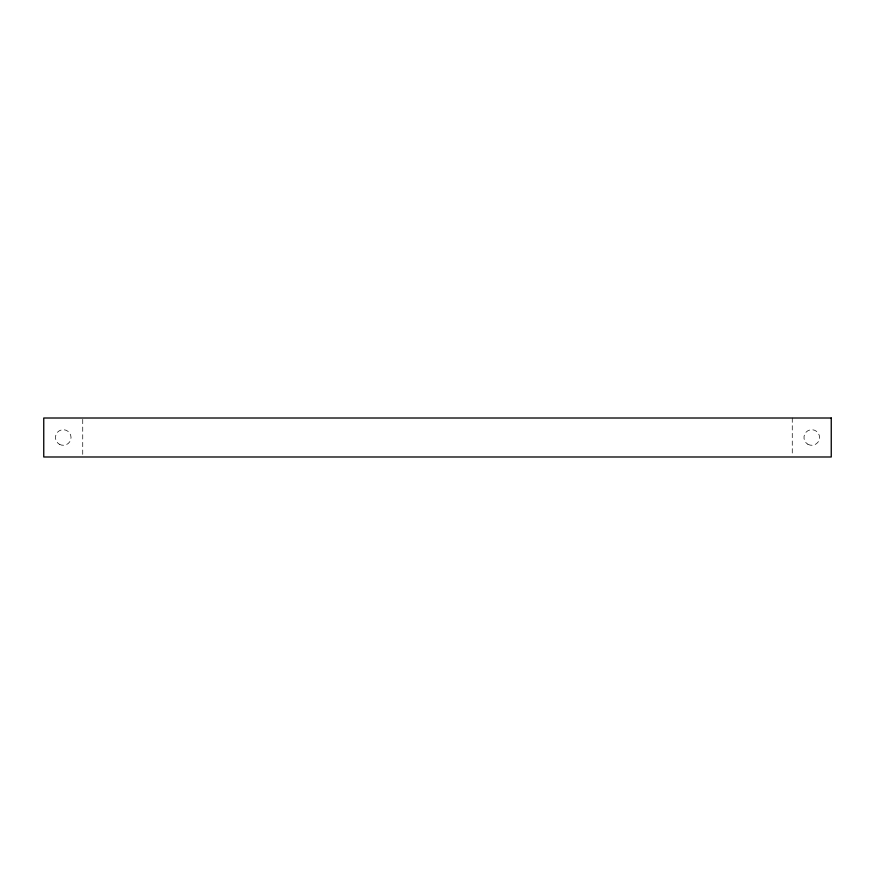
<?xml version="1.0" encoding="UTF-8"?>
<svg xmlns="http://www.w3.org/2000/svg" width="875" height="875" viewBox="0 0 875 875"><rect width="100%" height="100%" fill="white"/><g stroke="black" fill="none" stroke-linecap="round" stroke-linejoin="round"><path stroke-width="0.66" stroke-dasharray="4.38 3.28" d="M792.269 418.009L792.269 455.645M82.731 419.355L82.731 455.645M807.855 444.248A7.798 7.798 0 0 0 819.558 437.5A7.798 7.798 0 0 0 807.855 430.752A7.798 7.798 0 0 0 807.855 444.248M59.347 444.248A7.798 7.798 0 0 0 71.039 437.5A7.798 7.798 0 0 0 59.347 430.752A7.798 7.798 0 0 0 59.347 444.248"/><path stroke-width="1.31" d="M831.25 418.009L43.75 418.009L43.75 456.991L831.25 456.991L831.25 418.009"/></g></svg>
